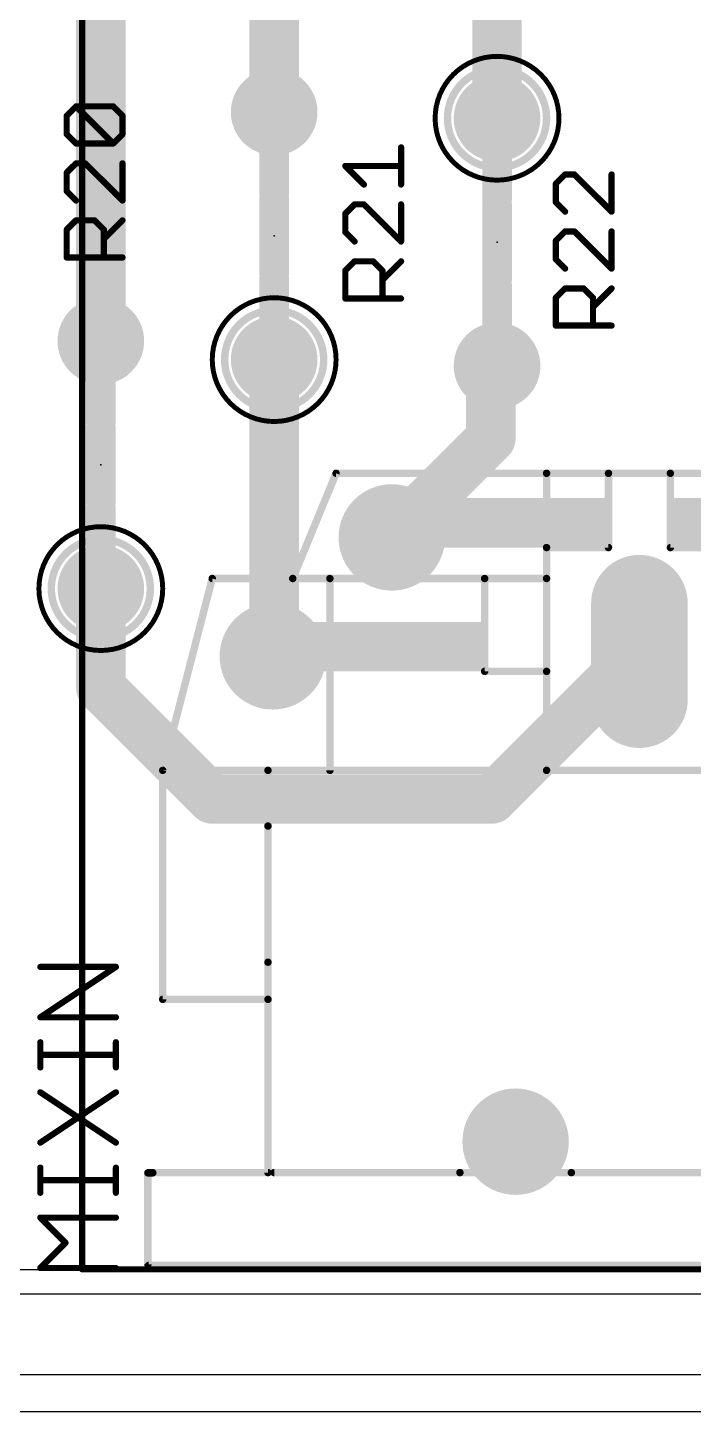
# Model space of a CAD drawing. Extents: x -4 to 220, y -9 to 53.
# Drawn here: x 188.37 to 202.02, y -2.93 to 25.48 of the extents above; entities that cross this region are included whole.
import ezdxf

# ---------------------------------------------------------------- set-up
doc = ezdxf.new("R2010")
doc.units = 0
for name, color, linetype in [('1', 14, 'CONTINUOUS'), ('16', 174, 'CONTINUOUS'), ('17', 94, 'CONTINUOUS'), ('20', 178, 'CONTINUOUS'), ('21', 251, 'CONTINUOUS'), ('23', 178, 'CONTINUOUS'), ('25', 251, 'CONTINUOUS'), ('51', 251, 'CONTINUOUS')]:
    doc.layers.add(name, color=color, linetype=linetype)

# ---------------------------------------------------------------- blocks, each defined once
blk = doc.blocks.new('RECT')
blk.add_solid([(-0.5, -0.5), (0.5, -0.5), (-0.5, 0.5), (0.5, 0.5)])
blk = doc.blocks.new('LONGP100')
at = {"const_width": 1}
blk.add_lwpolyline([(-0.5, 0), (0.5, 0)], dxfattribs=at)
at = {"const_width": 0.5}
for points in [[(-0.5, 0.25, 1), (-0.5, -0.25)], [(0.5, -0.25, 1), (0.5, 0.25)]]:
    blk.add_lwpolyline(points, format="xyb", dxfattribs=at)
blk = doc.blocks.new('ROUNDP')
at = {"const_width": 0.5}
blk.add_lwpolyline([(0, -0.25, 1), (0, 0.25, 1), (0, -0.25)], format="xyb", dxfattribs=at)

msp = doc.modelspace()

# ---------------------------------------------------------------- linework, layer by layer
at = {"layer": '1', "const_width": 0.127}
for points in [[(189.484, 0), (189.484, 26.543)], [(213.36, 0), (189.484, 0)]]:
    msp.add_lwpolyline(points, dxfattribs=at)
at = {"layer": '1', "const_width": 0.0635}
for points in [[(189.484, 0.0318, 1), (189.484, -0.0318)], [(189.4523, 0, 1), (189.5157, 0)]]:
    msp.add_lwpolyline(points, format="xyb", dxfattribs=at)
at = {"layer": '16', "const_width": 1.016}
for points in [[(193.421, 23.749), (193.421, 28.575)], [(197.993, 23.622), (197.993, 28.702)], [(189.865, 27.051), (189.865, 19.05)], [(189.865, 19.05), (189.865, 18.923)], [(193.421, 18.669), (193.421, 18.923)], [(193.421, 12.607), (193.421, 18.669)], [(197.866, 18.669), (197.993, 18.542)], [(197.866, 17.052), (197.866, 18.669)], [(195.834, 15.02), (197.866, 17.052)], [(189.865, 11.938), (189.865, 13.97)], [(193.394, 12.58), (193.421, 12.607)], [(197.886, 9.652), (200.914, 12.68)], [(189.865, 11.938), (192.151, 9.652)], [(192.151, 9.652), (197.886, 9.652)]]:
    msp.add_lwpolyline(points, dxfattribs=at)
at = {"layer": '16', "const_width": 0.508}
for points in [[(193.167, 23.749, 1), (193.675, 23.749)], [(197.739, 23.622, 1), (198.247, 23.622)], [(190.119, 19.05, 1), (189.611, 19.05)], [(193.675, 18.923, 1), (193.167, 18.923)], [(189.611, 19.05, 1), (190.119, 19.05)], [(189.611, 18.923, 1), (190.119, 18.923)], [(193.675, 18.669, 1), (193.167, 18.669)], [(198.0456, 18.8486, 1), (197.6864, 18.4894)], [(198.12, 18.669, 1), (197.612, 18.669)], [(193.167, 18.669, 1), (193.675, 18.669)], [(197.8134, 18.3624, 1), (198.1726, 18.7216)], [(198.0456, 16.8724, 1), (197.6864, 17.2316)], [(197.612, 17.052, 1), (198.12, 17.052)], [(195.6544, 15.1996, 1), (196.0136, 14.8404)], [(190.119, 13.97, 1), (189.611, 13.97)], [(193.6006, 12.4274, 1), (193.2414, 12.7866)], [(201.0936, 12.5004, 1), (200.7344, 12.8596)], [(193.2144, 12.7596, 1), (193.5736, 12.4004)], [(193.167, 12.607, 1), (193.675, 12.607)], [(190.0446, 12.1176, 1), (189.6854, 11.7584)], [(189.611, 11.938, 1), (190.119, 11.938)], [(192.151, 9.906, 1), (192.151, 9.398)], [(191.9714, 9.4724, 1), (192.3306, 9.8316)], [(197.7064, 9.8316, 1), (198.0656, 9.4724)], [(197.886, 9.398, 1), (197.886, 9.906)]]:
    msp.add_lwpolyline(points, format="xyb", dxfattribs=at)
at = {"layer": '20'}
msp.add_line((0, 0), (213.36, 0), dxfattribs=at)
at = {"layer": '20', "const_width": 0.0254}
for points in [[(-4.064, -0.508), (218.186, -0.508)], [(218.186, -2.159), (-4.064, -2.159)], [(-3.937, -2.921), (220.345, -2.921)]]:
    msp.add_lwpolyline(points, dxfattribs=at)
at = {"layer": '21'}
for points, const_width in [([(197.993, 22.352, 1), (197.993, 24.892, 1), (197.993, 22.352)], 0.1016), ([(193.5734, 21.971, 1), (193.2686, 21.971)], 0.3048), ([(198.1454, 21.844, 1), (197.8406, 21.844)], 0.3048), ([(193.2686, 20.447, 1), (193.5734, 20.447)], 0.3048), ([(197.8406, 20.32, 1), (198.1454, 20.32)], 0.3048), ([(193.421, 17.399, 1), (193.421, 19.939, 1), (193.421, 17.399)], 0.1016), ([(190.0174, 17.272, 1), (189.7126, 17.272)], 0.3048), ([(199.0471, 16.336, 1), (198.9709, 16.336)], 0.0762), ([(199.009, 16.3741, 1), (199.009, 16.2979)], 0.0762), ([(200.3171, 16.336, 1), (200.2409, 16.336)], 0.0762), ([(200.279, 16.3741, 1), (200.279, 16.2979)], 0.0762), ([(200.279, 16.2979, 1), (200.279, 16.3741)], 0.0762), ([(201.549, 16.3741, 1), (201.549, 16.2979)], 0.0762), ([(201.5871, 16.336, 1), (201.5109, 16.336)], 0.0762), ([(201.549, 16.2979, 1), (201.549, 16.3741)], 0.0762), ([(189.7126, 15.748, 1), (190.0174, 15.748)], 0.3048), ([(189.865, 12.7, 1), (189.865, 15.24, 1), (189.865, 12.7)], 0.1016), ([(199.009, 14.8501, 1), (199.009, 14.7739)], 0.0762), ([(199.0471, 14.812, 1), (198.9709, 14.812)], 0.0762), ([(198.9709, 14.812, 1), (199.0471, 14.812)], 0.0762), ([(200.2409, 14.812, 1), (200.3171, 14.812)], 0.0762), ([(200.279, 14.7739, 1), (200.279, 14.8501)], 0.0762), ([(201.549, 14.8501, 1), (201.549, 14.7739)], 0.0762), ([(201.5109, 14.812, 1), (201.5871, 14.812)], 0.0762), ([(192.1879, 14.1675, 1), (192.1141, 14.1865)], 0.0762), ([(197.739, 14.2151, 1), (197.739, 14.1389)], 0.0762), ([(197.7771, 14.177, 1), (197.7009, 14.177)], 0.0762), ([(199.0471, 14.177, 1), (198.9709, 14.177)], 0.0762), ([(198.9709, 14.177, 1), (199.0471, 14.177)], 0.0762), ([(199.009, 14.1389, 1), (199.009, 14.2151)], 0.0762), ([(197.739, 12.3101, 1), (197.739, 12.2339)], 0.0762), ([(197.7009, 12.272, 1), (197.7771, 12.272)], 0.0762), ([(199.0471, 12.272, 1), (198.9709, 12.272)], 0.0762), ([(198.9709, 12.272, 1), (199.0471, 12.272)], 0.0762), ([(199.009, 12.2339, 1), (199.009, 12.3101)], 0.0762), ([(191.1731, 10.24, 1), (191.0969, 10.24)], 0.0762), ([(191.135, 10.2781, 1), (191.135, 10.2019)], 0.0762), ([(191.0981, 10.2495, 1), (191.1719, 10.2305)], 0.0762), ([(193.294, 10.2781, 1), (193.294, 10.2019)], 0.0762), ([(193.3321, 10.24, 1), (193.2559, 10.24)], 0.0762), ([(193.294, 10.2019, 1), (193.294, 10.2781)], 0.0762), ([(199.009, 10.2781, 1), (199.009, 10.2019)], 0.0762), ([(198.9709, 10.24, 1), (199.0471, 10.24)], 0.0762), ([(199.009, 10.2019, 1), (199.009, 10.2781)], 0.0762), ([(193.2559, 9.097, 1), (193.3321, 9.097)], 0.0762), ([(193.3321, 6.303, 1), (193.2559, 6.303)], 0.0762), ([(191.135, 5.5791, 1), (191.135, 5.5029)], 0.0762), ([(191.0969, 5.541, 1), (191.1731, 5.541)], 0.0762), ([(193.3321, 5.541, 1), (193.2559, 5.541)], 0.0762), ([(193.2559, 5.541, 1), (193.3321, 5.541)], 0.0762), ([(193.294, 5.5029, 1), (193.294, 5.5791)], 0.0762), ([(190.8302, 2.0193, 1), (190.8302, 1.9431)], 0.0762), ([(190.8683, 1.9812, 1), (190.7921, 1.9812)], 0.0762), ([(190.846, 2.0231, 1), (190.846, 1.9469)], 0.0762), ([(190.9318, 1.9431, 1), (190.9318, 2.0193)], 0.0762), ([(193.2559, 1.985, 1), (193.3321, 1.985)], 0.0762), ([(193.294, 1.9469, 1), (193.294, 2.0231)], 0.0762), ([(193.421, 2.0231, 1), (193.421, 1.9469)], 0.0762), ([(197.231, 1.9469, 1), (197.231, 2.0231)], 0.0762), ([(199.517, 2.0231, 1), (199.517, 1.9469)], 0.0762), ([(190.7921, 0.1016, 1), (190.8683, 0.1016)], 0.0762), ([(190.846, 0.1181, 1), (190.846, 0.0419)], 0.0762)]:
    msp.add_lwpolyline(points, format="xyb", dxfattribs=dict(at, const_width=const_width))
for points, const_width in [([(193.421, 20.447), (193.421, 21.971)], 0.6096), ([(197.993, 21.844), (197.993, 20.32)], 0.6096), ([(189.865, 15.748), (189.865, 17.272)], 0.6096), ([(199.009, 16.336), (199.009, 14.812)], 0.1524), ([(200.279, 16.336), (199.009, 16.336)], 0.1524), ([(200.279, 16.336), (200.279, 14.812)], 0.1524), ([(201.549, 16.336), (200.279, 16.336)], 0.1524), ([(202.819, 16.336), (201.549, 16.336)], 0.1524), ([(201.549, 16.336), (201.549, 14.812)], 0.1524), ([(199.009, 14.812), (200.279, 14.812)], 0.1524), ([(199.009, 14.812), (199.009, 14.177)], 0.1524), ([(202.819, 14.812), (201.549, 14.812)], 0.1524), ([(192.151, 14.177), (191.135, 10.24)], 0.1524), ([(199.009, 14.177), (197.739, 14.177)], 0.1524), ([(197.739, 14.177), (197.739, 12.272)], 0.1524), ([(199.009, 14.177), (199.009, 12.272)], 0.1524), ([(199.009, 12.272), (197.739, 12.272)], 0.1524), ([(199.009, 12.272), (199.009, 10.24)], 0.1524), ([(191.135, 5.541), (191.135, 10.24)], 0.1524), ([(193.294, 10.24), (191.135, 10.24)], 0.1524), ([(199.009, 10.24), (193.294, 10.24)], 0.1524), ([(193.294, 10.24), (193.294, 9.097)], 0.1524), ([(202.819, 10.24), (199.009, 10.24)], 0.1524), ([(193.294, 5.541), (193.294, 6.303)], 0.1524), ([(191.135, 5.541), (193.294, 5.541)], 0.1524), ([(193.294, 1.985), (193.294, 5.541)], 0.1524), ([(190.9318, 1.9812), (190.8302, 1.9812)], 0.1524), ([(190.8302, 1.9812), (190.8302, 0.1016)], 0.1524), ([(193.294, 1.985), (190.846, 1.985)], 0.1524), ([(193.421, 1.985), (197.231, 1.985)], 0.1524), ([(199.517, 1.985), (202.311, 1.985)], 0.1524), ([(190.846, 0.08), (210.893, 0.08)], 0.1524)]:
    msp.add_lwpolyline(points, dxfattribs=dict(at, const_width=const_width))
at = {"layer": '23'}
for p in [(193.421, 21.209), (197.993, 21.082), (189.865, 16.51), (200.914, 0)]:
    msp.add_point(p, dxfattribs=at)
at = {"layer": '25', "const_width": 0.127}
for points in [[(189.1655, 23.6753), (189.3562, 23.8659)], [(189.3562, 23.8659), (190.1188, 23.8659)], [(190.1188, 23.1033), (189.3562, 23.8659)], [(190.1188, 23.8659), (190.3095, 23.6753)], [(189.1655, 23.294), (189.1655, 23.6753)], [(190.3095, 23.6753), (190.3095, 23.294)], [(189.3562, 23.1033), (189.1655, 23.294)], [(190.3095, 23.294), (190.1188, 23.1033)], [(190.1188, 23.1033), (189.3562, 23.1033)], [(196.0245, 22.2621), (196.0245, 23.0247)], [(189.3562, 22.6965), (189.1655, 22.5059)], [(189.5469, 22.6965), (189.3562, 22.6965)], [(190.3095, 21.9339), (189.5469, 22.6965)], [(190.3095, 22.6965), (190.3095, 21.9339)], [(189.1655, 22.5059), (189.1655, 22.1246)], [(195.2619, 22.2621), (194.8805, 22.6434)], [(194.8805, 22.6434), (196.0245, 22.6434)], [(199.3892, 22.4689), (199.1985, 22.2783)], [(199.5799, 22.4689), (199.3892, 22.4689)], [(200.3425, 21.7063), (199.5799, 22.4689)], [(200.3425, 22.4689), (200.3425, 21.7063)], [(189.1655, 22.1246), (189.3562, 21.9339)], [(199.1985, 22.2783), (199.1985, 21.897)], [(195.0712, 21.8554), (194.8805, 21.6647)], [(195.2619, 21.8554), (195.0712, 21.8554)], [(196.0245, 21.0927), (195.2619, 21.8554)], [(196.0245, 21.8554), (196.0245, 21.0927)], [(199.1985, 21.897), (199.3892, 21.7063)], [(194.8805, 21.6647), (194.8805, 21.2834)], [(189.1655, 21.3365), (189.3562, 21.5272)], [(189.1655, 20.7645), (189.1655, 21.3365)], [(189.3562, 21.5272), (189.7375, 21.5272)], [(189.7375, 21.5272), (189.9282, 21.3365)], [(189.9282, 21.1458), (190.3095, 21.5272)], [(189.9282, 21.3365), (189.9282, 20.7645)], [(194.8805, 21.2834), (195.0712, 21.0927)], [(199.3892, 21.2995), (199.1985, 21.1089)], [(199.5799, 21.2995), (199.3892, 21.2995)], [(200.3425, 20.5369), (199.5799, 21.2995)], [(200.3425, 21.2995), (200.3425, 20.5369)], [(199.1985, 21.1089), (199.1985, 20.7276)], [(190.3095, 20.7645), (189.1655, 20.7645)], [(194.8805, 20.4953), (195.0712, 20.686)], [(195.0712, 20.686), (195.4525, 20.686)], [(195.4525, 20.686), (195.6432, 20.4953)], [(195.6432, 20.3046), (196.0245, 20.686)], [(199.1985, 20.7276), (199.3892, 20.5369)], [(194.8805, 19.9233), (194.8805, 20.4953)], [(195.6432, 20.4953), (195.6432, 19.9233)], [(199.1985, 19.9395), (199.3892, 20.1302)], [(199.3892, 20.1302), (199.7705, 20.1302)], [(199.7705, 20.1302), (199.9612, 19.9395)], [(199.9612, 19.7488), (200.3425, 20.1302)], [(196.0245, 19.9233), (194.8805, 19.9233)], [(199.1985, 19.3675), (199.1985, 19.9395)], [(199.9612, 19.9395), (199.9612, 19.3675)], [(200.3425, 19.3675), (199.1985, 19.3675)], [(188.6238, 5.1729), (190.1745, 6.2067)], [(190.1745, 6.2067), (188.6238, 6.2067)], [(190.1745, 5.1729), (188.6238, 5.1729)], [(188.6238, 4.1438), (188.6238, 4.6607)], [(190.1745, 4.1438), (190.1745, 4.6607)], [(190.1745, 4.4022), (188.6238, 4.4022)], [(188.6238, 2.6002), (190.1745, 3.634)], [(188.6238, 3.634), (190.1745, 2.6002)], [(188.6238, 1.5711), (188.6238, 2.088)], [(190.1745, 1.5711), (190.1745, 2.088)], [(190.1745, 1.8296), (188.6238, 1.8296)], [(189.1407, 0.5444), (188.6238, 1.0613)], [(188.6238, 1.0613), (190.1745, 1.0613)], [(188.6238, 0.0275), (189.1407, 0.5444)], [(190.1745, 0.0275), (188.6238, 0.0275)]]:
    msp.add_lwpolyline(points, dxfattribs=at)
at = {"layer": '25', "const_width": 0.0635}
for points in [[(189.3562, 23.8977, 1), (189.3562, 23.8342)], [(189.3786, 23.8884, 1), (189.3337, 23.8435)], [(189.3786, 23.8435, 1), (189.3337, 23.8884)], [(190.1413, 23.8884, 1), (190.0964, 23.8435)], [(190.1188, 23.8342, 1), (190.1188, 23.8977)], [(189.1973, 23.6753, 1), (189.1338, 23.6753)], [(189.1431, 23.6977, 1), (189.188, 23.6528)], [(190.3413, 23.6753, 1), (190.2778, 23.6753)], [(190.287, 23.6528, 1), (190.332, 23.6977)], [(189.188, 23.3164, 1), (189.1431, 23.2715)], [(189.1338, 23.294, 1), (189.1973, 23.294)], [(190.2778, 23.294, 1), (190.3413, 23.294)], [(190.332, 23.2715, 1), (190.287, 23.3164)], [(189.3562, 23.135, 1), (189.3562, 23.0715)], [(189.3337, 23.0808, 1), (189.3786, 23.1257)], [(190.0964, 23.1257, 1), (190.1413, 23.0808)], [(190.0964, 23.0808, 1), (190.1413, 23.1257)], [(190.1188, 23.0715, 1), (190.1188, 23.135)], [(196.0563, 23.0247, 1), (195.9928, 23.0247)], [(189.3562, 22.7283, 1), (189.3562, 22.6648)], [(189.3786, 22.6741, 1), (189.3337, 22.719)], [(189.5693, 22.719, 1), (189.5244, 22.6741)], [(189.5469, 22.6648, 1), (189.5469, 22.7283)], [(190.3413, 22.6965, 1), (190.2778, 22.6965)], [(189.1973, 22.5059, 1), (189.1338, 22.5059)], [(189.1431, 22.5283, 1), (189.188, 22.4834)], [(194.8805, 22.6752, 1), (194.8805, 22.6117)], [(194.903, 22.6659, 1), (194.8581, 22.621)], [(196.0245, 22.6117, 1), (196.0245, 22.6752)], [(199.3892, 22.5007, 1), (199.3892, 22.4372)], [(199.4116, 22.4465, 1), (199.3667, 22.4914)], [(199.6023, 22.4914, 1), (199.5574, 22.4465)], [(199.5799, 22.4372, 1), (199.5799, 22.5007)], [(200.3742, 22.4689, 1), (200.3108, 22.4689)], [(189.188, 22.147, 1), (189.1431, 22.1021)], [(195.2394, 22.2396, 1), (195.2843, 22.2845)], [(195.9928, 22.2621, 1), (196.0563, 22.2621)], [(199.2303, 22.2783, 1), (199.1668, 22.2783)], [(199.1761, 22.3007, 1), (199.221, 22.2558)], [(189.1338, 22.1246, 1), (189.1973, 22.1246)], [(189.3337, 21.9114, 1), (189.3786, 21.9563)], [(190.2778, 21.9339, 1), (190.3413, 21.9339)], [(190.287, 21.9114, 1), (190.332, 21.9563)], [(195.0712, 21.8871, 1), (195.0712, 21.8236)], [(195.0936, 21.8329, 1), (195.0487, 21.8778)], [(195.2843, 21.8778, 1), (195.2394, 21.8329)], [(195.2619, 21.8236, 1), (195.2619, 21.8871)], [(196.0563, 21.8554, 1), (195.9928, 21.8554)], [(199.221, 21.9194, 1), (199.1761, 21.8745)], [(199.1668, 21.897, 1), (199.2303, 21.897)], [(194.9123, 21.6647, 1), (194.8488, 21.6647)], [(194.8581, 21.6871, 1), (194.903, 21.6422)], [(199.3667, 21.6838, 1), (199.4116, 21.7287)], [(200.3108, 21.7063, 1), (200.3742, 21.7063)], [(200.32, 21.6838, 1), (200.365, 21.7287)], [(189.1973, 21.3365, 1), (189.1338, 21.3365)], [(189.1431, 21.3589, 1), (189.188, 21.314)], [(189.3562, 21.5589, 1), (189.3562, 21.4954)], [(189.3786, 21.5047, 1), (189.3337, 21.5496)], [(189.76, 21.5496, 1), (189.7151, 21.5047)], [(189.7375, 21.4954, 1), (189.7375, 21.5589)], [(189.9599, 21.3365, 1), (189.8964, 21.3365)], [(189.9057, 21.314, 1), (189.9506, 21.3589)], [(190.332, 21.5047, 1), (190.287, 21.5496)], [(194.903, 21.3058, 1), (194.8581, 21.2609)], [(194.8488, 21.2834, 1), (194.9123, 21.2834)], [(199.3892, 21.3313, 1), (199.3892, 21.2678)], [(199.4116, 21.2771, 1), (199.3667, 21.322)], [(199.6023, 21.322, 1), (199.5574, 21.2771)], [(199.5799, 21.2678, 1), (199.5799, 21.3313)], [(200.3742, 21.2995, 1), (200.3108, 21.2995)], [(189.9057, 21.1683, 1), (189.9506, 21.1234)], [(195.0487, 21.0702, 1), (195.0936, 21.1152)], [(195.9928, 21.0927, 1), (196.0563, 21.0927)], [(196.002, 21.0702, 1), (196.047, 21.1152)], [(199.2303, 21.1089, 1), (199.1668, 21.1089)], [(199.1761, 21.1313, 1), (199.221, 21.0864)], [(189.1655, 20.7963, 1), (189.1655, 20.7328)], [(189.1338, 20.7645, 1), (189.1973, 20.7645)], [(189.8964, 20.7645, 1), (189.9599, 20.7645)], [(190.3095, 20.7328, 1), (190.3095, 20.7963)], [(195.0712, 20.7177, 1), (195.0712, 20.6542)], [(195.0936, 20.6635, 1), (195.0487, 20.7084)], [(195.475, 20.7084, 1), (195.4301, 20.6635)], [(195.4525, 20.6542, 1), (195.4525, 20.7177)], [(196.047, 20.6635, 1), (196.002, 20.7084)], [(199.221, 20.75, 1), (199.1761, 20.7051)], [(199.1668, 20.7276, 1), (199.2303, 20.7276)], [(194.9123, 20.4953, 1), (194.8488, 20.4953)], [(194.8581, 20.5177, 1), (194.903, 20.4728)], [(195.6749, 20.4953, 1), (195.6114, 20.4953)], [(195.6207, 20.4728, 1), (195.6656, 20.5177)], [(199.3667, 20.5144, 1), (199.4116, 20.5593)], [(200.3108, 20.5369, 1), (200.3742, 20.5369)], [(200.32, 20.5144, 1), (200.365, 20.5593)], [(195.6207, 20.3271, 1), (195.6656, 20.2822)], [(199.3892, 20.1619, 1), (199.3892, 20.0984)], [(199.4116, 20.1077, 1), (199.3667, 20.1526)], [(199.793, 20.1526, 1), (199.7481, 20.1077)], [(199.7705, 20.0984, 1), (199.7705, 20.1619)], [(200.365, 20.1077, 1), (200.32, 20.1526)], [(194.8805, 19.9551, 1), (194.8805, 19.8916)], [(194.8488, 19.9233, 1), (194.9123, 19.9233)], [(195.6114, 19.9233, 1), (195.6749, 19.9233)], [(196.0245, 19.8916, 1), (196.0245, 19.9551)], [(199.2303, 19.9395, 1), (199.1668, 19.9395)], [(199.1761, 19.9619, 1), (199.221, 19.917)], [(199.9929, 19.9395, 1), (199.9294, 19.9395)], [(199.9387, 19.917, 1), (199.9836, 19.9619)], [(199.9387, 19.7713, 1), (199.9836, 19.7264)], [(199.1985, 19.3992, 1), (199.1985, 19.3358)], [(199.1668, 19.3675, 1), (199.2303, 19.3675)], [(199.9294, 19.3675, 1), (199.9929, 19.3675)], [(200.3425, 19.3358, 1), (200.3425, 19.3992)], [(188.6238, 6.2384, 1), (188.6238, 6.1749)], [(190.1921, 6.1802, 1), (190.1569, 6.2331)], [(190.1745, 6.1749, 1), (190.1745, 6.2384)], [(188.6238, 5.2046, 1), (188.6238, 5.1411)], [(188.6062, 5.1993, 1), (188.6414, 5.1464)], [(190.1745, 5.1411, 1), (190.1745, 5.2046)], [(188.6555, 4.6607, 1), (188.592, 4.6607)], [(190.2063, 4.6607, 1), (190.1428, 4.6607)], [(188.6238, 4.434, 1), (188.6238, 4.3705)], [(190.1745, 4.3705, 1), (190.1745, 4.434)], [(188.592, 4.1438, 1), (188.6555, 4.1438)], [(190.1428, 4.1438, 1), (190.2063, 4.1438)], [(188.6414, 3.6604, 1), (188.6062, 3.6076)], [(190.1921, 3.6076, 1), (190.1569, 3.6604)], [(188.6062, 2.6266, 1), (188.6414, 2.5738)], [(190.1569, 2.5738, 1), (190.1921, 2.6266)], [(188.6555, 2.088, 1), (188.592, 2.088)], [(190.2063, 2.088, 1), (190.1428, 2.088)], [(188.6238, 1.8613, 1), (188.6238, 1.7978)], [(190.1745, 1.7978, 1), (190.1745, 1.8613)], [(188.592, 1.5711, 1), (188.6555, 1.5711)], [(190.1428, 1.5711, 1), (190.2063, 1.5711)], [(188.6462, 1.0838, 1), (188.6013, 1.0389)], [(188.6238, 1.0931, 1), (188.6238, 1.0296)], [(190.1745, 1.0296, 1), (190.1745, 1.0931)], [(189.1631, 0.522, 1), (189.1182, 0.5669)], [(189.1182, 0.522, 1), (189.1631, 0.5669)], [(188.6013, 0.05, 1), (188.6462, 0.005)], [(188.6238, 0.0592, 1), (188.6238, -0.0043)], [(190.1745, -0.0043, 1), (190.1745, 0.0592)]]:
    msp.add_lwpolyline(points, format="xyb", dxfattribs=at)
at = {"layer": '51'}
for points, const_width in [([(197.993, 22.606, 1), (197.993, 24.638, 1), (197.993, 22.606)], 0.1524), ([(193.5734, 23.749, 1), (193.2686, 23.749)], 0.3048), ([(198.1454, 23.622, 1), (197.8406, 23.622)], 0.3048), ([(193.2686, 22.098, 1), (193.5734, 22.098)], 0.3048), ([(197.8406, 21.971, 1), (198.1454, 21.971)], 0.3048), ([(193.5734, 20.32, 1), (193.2686, 20.32)], 0.3048), ([(198.1454, 20.193, 1), (197.8406, 20.193)], 0.3048), ([(193.421, 17.653, 1), (193.421, 19.685, 1), (193.421, 17.653)], 0.1524), ([(190.0174, 19.05, 1), (189.7126, 19.05)], 0.3048), ([(193.2686, 18.669, 1), (193.5734, 18.669)], 0.3048), ([(197.8406, 18.542, 1), (198.1454, 18.542)], 0.3048), ([(189.7126, 17.399, 1), (190.0174, 17.399)], 0.3048), ([(194.691, 16.3741, 1), (194.691, 16.2979)], 0.0762), ([(194.7262, 16.3215, 1), (194.6558, 16.3505)], 0.0762), ([(199.009, 16.2979, 1), (199.009, 16.3741)], 0.0762), ([(190.0174, 15.621, 1), (189.7126, 15.621)], 0.3048), ([(189.865, 12.954, 1), (189.865, 14.986, 1), (189.865, 12.954)], 0.1524), ([(192.151, 14.2151, 1), (192.151, 14.1389)], 0.0762), ([(193.802, 14.2151, 1), (193.802, 14.1389)], 0.0762), ([(193.7668, 14.1915, 1), (193.8372, 14.1625)], 0.0762), ([(193.802, 14.1389, 1), (193.802, 14.2151)], 0.0762), ([(194.6021, 14.177, 1), (194.5259, 14.177)], 0.0762), ([(194.564, 14.2151, 1), (194.564, 14.1389)], 0.0762), ([(194.564, 14.1389, 1), (194.564, 14.2151)], 0.0762), ([(197.739, 14.1389, 1), (197.739, 14.2151)], 0.0762), ([(189.7126, 13.97, 1), (190.0174, 13.97)], 0.3048), ([(194.5259, 10.24, 1), (194.6021, 10.24)], 0.0762), ([(193.3321, 9.097, 1), (193.2559, 9.097)], 0.0762), ([(193.2559, 6.303, 1), (193.3321, 6.303)], 0.0762), ([(197.231, 2.0231, 1), (197.231, 1.9469)], 0.0762), ([(199.517, 1.9469, 1), (199.517, 2.0231)], 0.0762)]:
    msp.add_lwpolyline(points, format="xyb", dxfattribs=dict(at, const_width=const_width))
for points, const_width in [([(193.421, 22.098), (193.421, 23.749)], 0.6096), ([(197.993, 23.622), (197.993, 21.971)], 0.6096), ([(193.421, 18.669), (193.421, 20.32)], 0.6096), ([(197.993, 20.193), (197.993, 18.542)], 0.6096), ([(189.865, 17.399), (189.865, 19.05)], 0.6096), ([(193.802, 14.177), (194.691, 16.336)], 0.1524), ([(199.009, 16.336), (194.691, 16.336)], 0.1524), ([(189.865, 13.97), (189.865, 15.621)], 0.6096), ([(192.151, 14.177), (193.802, 14.177)], 0.1524), ([(194.564, 14.177), (193.802, 14.177)], 0.1524), ([(194.564, 14.177), (194.564, 10.24)], 0.1524), ([(197.739, 14.177), (194.564, 14.177)], 0.1524), ([(193.294, 9.097), (193.294, 6.303)], 0.1524), ([(199.517, 1.985), (197.231, 1.985)], 0.1524)]:
    msp.add_lwpolyline(points, dxfattribs=dict(at, const_width=const_width))

# ---------------------------------------------------------------- block references
at = {"layer": '17'}
for name, p, xscale, yscale, rotation in [('ROUNDP', (193.421, 23.749), 1.778, 1.778, 90), ('ROUNDP', (193.421, 23.749), 1.778, 1.778, 90), ('ROUNDP', (193.421, 23.749), 1.508, 1.508, 90), ('ROUNDP', (193.421, 23.749), 1.508, 1.508, 90), ('ROUNDP', (193.421, 23.749), 1.508, 1.508, 90), ('ROUNDP', (193.421, 23.749), 1.508, 1.508, 90), ('ROUNDP', (193.421, 23.749), 1.508, 1.508, 90), ('ROUNDP', (193.421, 23.749), 1.508, 1.508, 90), ('ROUNDP', (193.421, 23.749), 1.508, 1.508, 90), ('ROUNDP', (193.421, 23.749), 1.508, 1.508, 90), ('ROUNDP', (193.421, 23.749), 1.508, 1.508, 90), ('ROUNDP', (193.421, 23.749), 1.508, 1.508, 90), ('ROUNDP', (193.421, 23.749), 1.508, 1.508, 90), ('ROUNDP', (193.421, 23.749), 1.508, 1.508, 90), ('ROUNDP', (193.421, 23.749), 1.508, 1.508, 90), ('ROUNDP', (193.421, 23.749), 1.508, 1.508, 90), ('ROUNDP', (197.993, 23.622), 1.778, 1.778, 270), ('ROUNDP', (197.993, 23.622), 1.778, 1.778, 270), ('ROUNDP', (197.993, 23.622), 1.508, 1.508, 270), ('ROUNDP', (197.993, 23.622), 1.508, 1.508, 270), ('ROUNDP', (197.993, 23.622), 1.508, 1.508, 270), ('ROUNDP', (197.993, 23.622), 1.508, 1.508, 270), ('ROUNDP', (197.993, 23.622), 1.508, 1.508, 270), ('ROUNDP', (197.993, 23.622), 1.508, 1.508, 270), ('ROUNDP', (197.993, 23.622), 1.508, 1.508, 270), ('ROUNDP', (197.993, 23.622), 1.508, 1.508, 270), ('ROUNDP', (197.993, 23.622), 1.508, 1.508, 270), ('ROUNDP', (197.993, 23.622), 1.508, 1.508, 270), ('ROUNDP', (197.993, 23.622), 1.508, 1.508, 270), ('ROUNDP', (197.993, 23.622), 1.508, 1.508, 270), ('ROUNDP', (197.993, 23.622), 1.508, 1.508, 270), ('ROUNDP', (197.993, 23.622), 1.508, 1.508, 270), ('ROUNDP', (189.865, 19.05), 1.778, 1.778, 90), ('ROUNDP', (189.865, 19.05), 1.778, 1.778, 90), ('ROUNDP', (189.865, 19.05), 1.508, 1.508, 90), ('ROUNDP', (189.865, 19.05), 1.508, 1.508, 90), ('ROUNDP', (189.865, 19.05), 1.508, 1.508, 90), ('ROUNDP', (189.865, 19.05), 1.508, 1.508, 90), ('ROUNDP', (189.865, 19.05), 1.508, 1.508, 90), ('ROUNDP', (189.865, 19.05), 1.508, 1.508, 90), ('ROUNDP', (189.865, 19.05), 1.508, 1.508, 90), ('ROUNDP', (189.865, 19.05), 1.508, 1.508, 90), ('ROUNDP', (189.865, 19.05), 1.508, 1.508, 90), ('ROUNDP', (189.865, 19.05), 1.508, 1.508, 90), ('ROUNDP', (189.865, 19.05), 1.508, 1.508, 90), ('ROUNDP', (189.865, 19.05), 1.508, 1.508, 90), ('ROUNDP', (189.865, 19.05), 1.508, 1.508, 90), ('ROUNDP', (189.865, 19.05), 1.508, 1.508, 90), ('ROUNDP', (193.421, 18.669), 1.778, 1.778, 90), ('ROUNDP', (193.421, 18.669), 1.778, 1.778, 90), ('ROUNDP', (193.421, 18.669), 1.508, 1.508, 90), ('ROUNDP', (193.421, 18.669), 1.508, 1.508, 90), ('ROUNDP', (193.421, 18.669), 1.508, 1.508, 90), ('ROUNDP', (193.421, 18.669), 1.508, 1.508, 90), ('ROUNDP', (193.421, 18.669), 1.508, 1.508, 90), ('ROUNDP', (193.421, 18.669), 1.508, 1.508, 90), ('ROUNDP', (193.421, 18.669), 1.508, 1.508, 90), ('ROUNDP', (193.421, 18.669), 1.508, 1.508, 90), ('ROUNDP', (193.421, 18.669), 1.508, 1.508, 90), ('ROUNDP', (193.421, 18.669), 1.508, 1.508, 90), ('ROUNDP', (193.421, 18.669), 1.508, 1.508, 90), ('ROUNDP', (193.421, 18.669), 1.508, 1.508, 90), ('ROUNDP', (193.421, 18.669), 1.508, 1.508, 90), ('ROUNDP', (193.421, 18.669), 1.508, 1.508, 90), ('ROUNDP', (197.993, 18.542), 1.778, 1.778, 270), ('ROUNDP', (197.993, 18.542), 1.778, 1.778, 270), ('ROUNDP', (197.993, 18.542), 1.508, 1.508, 270), ('ROUNDP', (197.993, 18.542), 1.508, 1.508, 270), ('ROUNDP', (197.993, 18.542), 1.508, 1.508, 270), ('ROUNDP', (197.993, 18.542), 1.508, 1.508, 270), ('ROUNDP', (197.993, 18.542), 1.508, 1.508, 270), ('ROUNDP', (197.993, 18.542), 1.508, 1.508, 270), ('ROUNDP', (197.993, 18.542), 1.508, 1.508, 270), ('ROUNDP', (197.993, 18.542), 1.508, 1.508, 270), ('ROUNDP', (197.993, 18.542), 1.508, 1.508, 270), ('ROUNDP', (197.993, 18.542), 1.508, 1.508, 270), ('ROUNDP', (197.993, 18.542), 1.508, 1.508, 270), ('ROUNDP', (197.993, 18.542), 1.508, 1.508, 270), ('ROUNDP', (197.993, 18.542), 1.508, 1.508, 270), ('ROUNDP', (197.993, 18.542), 1.508, 1.508, 270), ('ROUNDP', (189.865, 13.97), 1.778, 1.778, 90), ('ROUNDP', (189.865, 13.97), 1.778, 1.778, 90), ('ROUNDP', (189.865, 13.97), 1.508, 1.508, 90), ('ROUNDP', (189.865, 13.97), 1.508, 1.508, 90), ('ROUNDP', (189.865, 13.97), 1.508, 1.508, 90), ('ROUNDP', (189.865, 13.97), 1.508, 1.508, 90), ('ROUNDP', (189.865, 13.97), 1.508, 1.508, 90), ('ROUNDP', (189.865, 13.97), 1.508, 1.508, 90), ('ROUNDP', (189.865, 13.97), 1.508, 1.508, 90), ('ROUNDP', (189.865, 13.97), 1.508, 1.508, 90), ('ROUNDP', (189.865, 13.97), 1.508, 1.508, 90), ('ROUNDP', (189.865, 13.97), 1.508, 1.508, 90), ('ROUNDP', (189.865, 13.97), 1.508, 1.508, 90), ('ROUNDP', (189.865, 13.97), 1.508, 1.508, 90), ('ROUNDP', (189.865, 13.97), 1.508, 1.508, 90), ('ROUNDP', (189.865, 13.97), 1.508, 1.508, 90), ('LONGP100', (200.914, 12.68), 1.9812, 1.9812, 90), ('LONGP100', (200.914, 12.68), 1.9812, 1.9812, 90), ('ROUNDP', (200.914, 12.68), 1.9812, 1.9812, 90), ('ROUNDP', (200.914, 12.68), 1.9812, 1.9812, 90), ('ROUNDP', (200.914, 12.68), 1.9812, 1.9812, 90), ('ROUNDP', (200.914, 12.68), 1.9812, 1.9812, 90), ('ROUNDP', (200.914, 12.68), 1.9812, 1.9812, 90), ('ROUNDP', (200.914, 12.68), 1.9812, 1.9812, 90), ('ROUNDP', (200.914, 12.68), 1.9812, 1.9812, 90), ('ROUNDP', (200.914, 12.68), 1.9812, 1.9812, 90), ('ROUNDP', (200.914, 12.68), 1.9812, 1.9812, 90), ('ROUNDP', (200.914, 12.68), 1.9812, 1.9812, 90), ('ROUNDP', (200.914, 12.68), 1.9812, 1.9812, 90), ('ROUNDP', (200.914, 12.68), 1.9812, 1.9812, 90), ('ROUNDP', (200.914, 12.68), 1.9812, 1.9812, 90), ('ROUNDP', (200.914, 12.68), 1.9812, 1.9812, 90)]:
    msp.add_blockref(name, p, dxfattribs=dict(at, xscale=xscale, yscale=yscale, rotation=rotation))
for p, xscale, yscale in [((195.834, 15.02), 2.1844, 2.1844), ((195.834, 15.02), 2.1844, 2.1844), ((195.834, 15.02), 1.9812, 1.9812), ((195.834, 15.02), 1.9812, 1.9812), ((195.834, 15.02), 1.9812, 1.9812), ((195.834, 15.02), 1.9812, 1.9812), ((195.834, 15.02), 1.9812, 1.9812), ((195.834, 15.02), 1.9812, 1.9812), ((195.834, 15.02), 1.9812, 1.9812), ((195.834, 15.02), 1.9812, 1.9812), ((195.834, 15.02), 1.9812, 1.9812), ((195.834, 15.02), 1.9812, 1.9812), ((195.834, 15.02), 1.9812, 1.9812), ((195.834, 15.02), 1.9812, 1.9812), ((195.834, 15.02), 1.9812, 1.9812), ((195.834, 15.02), 1.9812, 1.9812), ((193.394, 12.58), 2.1844, 2.1844), ((193.394, 12.58), 2.1844, 2.1844), ((193.394, 12.58), 1.9812, 1.9812), ((193.394, 12.58), 1.9812, 1.9812), ((193.394, 12.58), 1.9812, 1.9812), ((193.394, 12.58), 1.9812, 1.9812), ((193.394, 12.58), 1.9812, 1.9812), ((193.394, 12.58), 1.9812, 1.9812), ((193.394, 12.58), 1.9812, 1.9812), ((193.394, 12.58), 1.9812, 1.9812), ((193.394, 12.58), 1.9812, 1.9812), ((193.394, 12.58), 1.9812, 1.9812), ((193.394, 12.58), 1.9812, 1.9812), ((193.394, 12.58), 1.9812, 1.9812), ((193.394, 12.58), 1.9812, 1.9812), ((193.394, 12.58), 1.9812, 1.9812), ((198.374, 2.62), 2.1844, 2.1844), ((198.374, 2.62), 2.1844, 2.1844), ((198.374, 2.62), 1.9812, 1.9812), ((198.374, 2.62), 1.9812, 1.9812), ((198.374, 2.62), 1.9812, 1.9812), ((198.374, 2.62), 1.9812, 1.9812), ((198.374, 2.62), 1.9812, 1.9812), ((198.374, 2.62), 1.9812, 1.9812), ((198.374, 2.62), 1.9812, 1.9812), ((198.374, 2.62), 1.9812, 1.9812), ((198.374, 2.62), 1.9812, 1.9812), ((198.374, 2.62), 1.9812, 1.9812), ((198.374, 2.62), 1.9812, 1.9812), ((198.374, 2.62), 1.9812, 1.9812), ((198.374, 2.62), 1.9812, 1.9812), ((198.374, 2.62), 1.9812, 1.9812)]:
    msp.add_blockref('ROUNDP', p, dxfattribs=dict(at, xscale=xscale, yscale=yscale))
at = {"layer": '51', "xscale": 4.826, "yscale": 1.016}
for p in [(197.866, 15.32), (203.962, 15.32), (195.326, 12.78)]:
    msp.add_blockref('RECT', p, dxfattribs=at)

doc.saveas('drawing.dxf')
